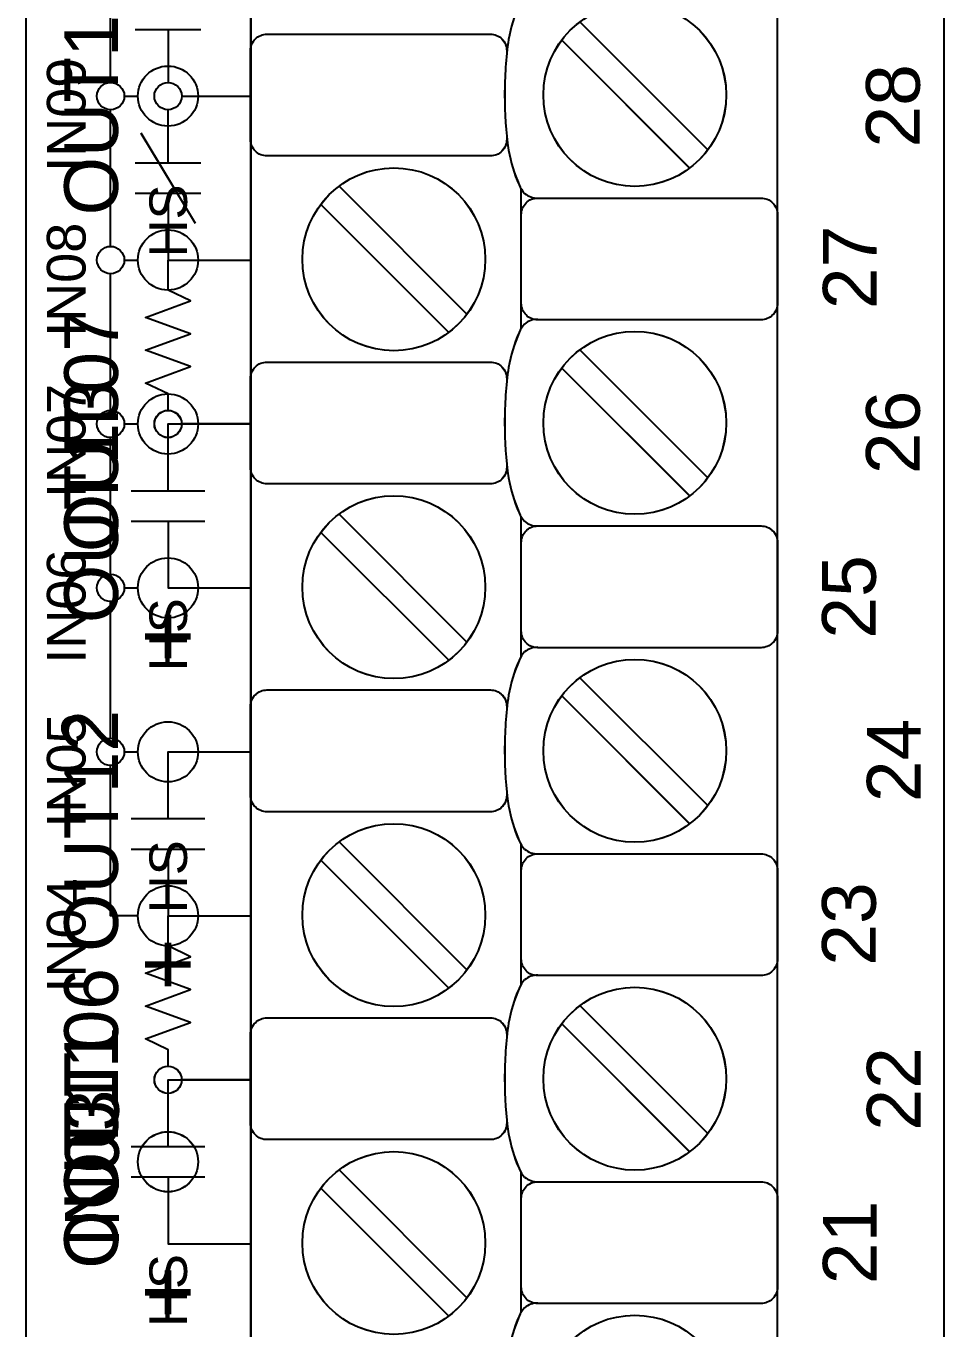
# Model space of a CAD drawing. Extents: x 1 to 47, y 1 to 34.6.
# Drawn here: x 36.919 to 38.599, y 10.742 to 13.126 of the extents above; entities that cross this region are included whole.
import ezdxf

# ---------------------------------------------------------------- set-up
doc = ezdxf.new("R2010")
doc.units = 0
doc.header["$MEASUREMENT"] = 0
for name, color, linetype in [('10_0______DWG_', 7, 'CONTINUOUS'), ('9_1__0__EMPTY_IO_BOARD_POS', 7, 'CONTINUOUS'), ('9_2__2___8__OPTOISOLATED_I', 7, 'CONTINUOUS'), ('9_3__7___8__OPTOISOLATED_I', 7, 'CONTINUOUS'), ('9_4__C___18__COMMON____6__', 7, 'CONTINUOUS'), ('9_5__D___18__COMMON____6__', 7, 'CONTINUOUS'), ('9_6__E___8__OPTOISOLATED_I', 7, 'CONTINUOUS'), ('9_7__4___18__COMMON____6__', 7, 'CONTINUOUS'), ('9_8__8___8__OPTOISOLATED_I', 7, 'CONTINUOUS')]:
    doc.layers.add(name, color=color, linetype=linetype)
doc.styles.add('ARIAL', font='arial.ttf')

msp = doc.modelspace()

# ---------------------------------------------------------------- linework, layer by layer
at = {"layer": '10_0______DWG_'}
msp.add_lwpolyline([(36.919, 3.6192), (36.919, 20.2795, -0.468367), (36.979, 20.3295), (38.549, 20.3295, -0.414132), (38.599, 20.2795), (38.599, 3.6192, -0.414214), (38.549, 3.5692), (36.969, 3.5692, -0.414287)], format="xyb", close=True, dxfattribs=at)
at = {"layer": '9_1__0__EMPTY_IO_BOARD_POS'}
msp.add_lwpolyline([(38.1465, 9.5875), (38.2645, 9.5875, 0.414213), (38.2945, 9.6175), (38.2945, 14.5993, 0.414214), (38.2645, 14.6293), (37.9515, 14.6293), (37.7067, 14.7202, 0.480048), (37.5085, 14.5752), (37.5085, 14.341, -0.414214), (37.4785, 14.311), (37.3604, 14.311, 0.414212), (37.3304, 14.281), (37.3303, 14.281), (37.3303, 9.2999, 0.414215), (37.3603, 9.2699), (37.6732, 9.27), (37.9179, 9.1791, 0.47859), (38.1165, 9.3241), (38.1165, 9.5575, -0.414214)], format="xyb", close=True, dxfattribs=at)
at = {"layer": '9_2__2___8__OPTOISOLATED_I'}
msp.add_lwpolyline([(38.1461, 9.588), (38.2641, 9.588, 0.414213), (38.2941, 9.618), (38.2942, 14.5998, 0.414214), (38.2642, 14.6298), (37.9511, 14.6298), (37.7064, 14.7207, 0.480048), (37.5082, 14.5757), (37.5082, 14.3415, -0.414214), (37.4782, 14.3115), (37.36, 14.3115, 0.414212), (37.33, 14.2815), (37.3299, 14.2815), (37.3299, 9.3004, 0.414215), (37.3599, 9.2704), (37.6728, 9.2705), (37.9176, 9.1796, 0.47859), (38.1161, 9.3246), (38.1161, 9.558, -0.414214)], format="xyb", close=True, dxfattribs=at)
for points in [[(37.8554, 13.1895, 0.191033), (37.8315, 13.181, 0.081668), (37.8213, 13.1654, 0.0591), (37.802, 13.1017, 0.034646), (37.7949, 13.0002, 0.03436), (37.802, 12.8995, 0.0591), (37.8213, 12.8358, 0.081668), (37.8315, 12.8201, 0.191033), (37.8554, 12.8116)], [(37.7987, 12.9265), (37.7987, 12.9186, -0.414214), (37.7687, 12.8886), (37.3599, 12.8886, -0.414214), (37.3299, 12.9186), (37.3299, 13.0815, -0.414214), (37.3599, 13.1115), (37.7687, 13.1115, -0.414214), (37.7987, 13.0815), (37.7987, 13.0746)], [(37.8254, 12.7816, -0.414214), (37.8554, 12.8116), (38.2641, 12.8116, -0.414214), (38.2941, 12.7816), (38.2941, 12.6188, -0.414214), (38.2641, 12.5888), (37.8554, 12.5888, -0.414214), (37.8254, 12.6188)], [(37.8554, 12.5895, 0.191033), (37.8315, 12.581, 0.081668), (37.8213, 12.5654, 0.0591), (37.802, 12.5017, 0.034646), (37.7949, 12.4002, 0.03436), (37.802, 12.2995, 0.0591), (37.8213, 12.2358, 0.081668), (37.8315, 12.2201, 0.191033), (37.8554, 12.2116)], [(37.7987, 12.3265), (37.7987, 12.3186, -0.414214), (37.7687, 12.2886), (37.3599, 12.2886, -0.414214), (37.3299, 12.3186), (37.3299, 12.4815, -0.414214), (37.3599, 12.5115), (37.7687, 12.5115, -0.414214), (37.7987, 12.4815), (37.7987, 12.4746)], [(37.8254, 12.1816, -0.414214), (37.8554, 12.2116), (38.2641, 12.2116, -0.414214), (38.2941, 12.1816), (38.2941, 12.0188, -0.414214), (38.2641, 11.9888), (37.8554, 11.9888, -0.414214), (37.8254, 12.0188)], [(37.8554, 11.9895, 0.191033), (37.8315, 11.981, 0.081668), (37.8213, 11.9654, 0.0591), (37.802, 11.9017, 0.034646), (37.7949, 11.8002, 0.03436), (37.802, 11.6995, 0.0591), (37.8213, 11.6357, 0.081668), (37.8315, 11.6201, 0.191033), (37.8554, 11.6116)], [(37.7987, 11.7265), (37.7987, 11.7186, -0.414214), (37.7687, 11.6886), (37.3599, 11.6886, -0.414214), (37.3299, 11.7186), (37.3299, 11.8815, -0.414214), (37.3599, 11.9115), (37.7687, 11.9115, -0.414214), (37.7987, 11.8815), (37.7987, 11.8746)], [(37.8254, 11.5816, -0.414214), (37.8554, 11.6116), (38.2641, 11.6116, -0.414214), (38.2941, 11.5816), (38.2941, 11.4188, -0.414214), (38.2641, 11.3888), (37.8554, 11.3888, -0.414214), (37.8254, 11.4188)], [(37.8554, 11.3895, 0.191033), (37.8315, 11.381, 0.081668), (37.8213, 11.3654, 0.0591), (37.802, 11.3017, 0.034646), (37.7949, 11.2001, 0.03436), (37.802, 11.0995, 0.0591), (37.8213, 11.0357, 0.081668), (37.8315, 11.0201, 0.191033), (37.8554, 11.0116)], [(37.7987, 11.1265), (37.7987, 11.1186, -0.414214), (37.7687, 11.0886), (37.3599, 11.0886, -0.414214), (37.3299, 11.1186), (37.3299, 11.2814, -0.414214), (37.3599, 11.3114), (37.7687, 11.3114, -0.414214), (37.7987, 11.2814), (37.7987, 11.2746)], [(37.8254, 10.9816, -0.414214), (37.8554, 11.0116), (38.2641, 11.0116, -0.414214), (38.2941, 10.9816), (38.2941, 10.8187, -0.414214), (38.2641, 10.7887), (37.8554, 10.7887, -0.414214), (37.8254, 10.8187)], [(37.8554, 10.7895, 0.191033), (37.8315, 10.781, 0.081668), (37.8213, 10.7654, 0.0591), (37.802, 10.7017, 0.034646), (37.7949, 10.6001, 0.03436), (37.802, 10.4994, 0.0591), (37.8213, 10.4357, 0.081668), (37.8315, 10.4201, 0.191033), (37.8554, 10.4116)]]:
    msp.add_lwpolyline(points, format="xyb", dxfattribs=at)
for points in [[(37.1188, 13.1203), (37.2388, 13.1203)], [(37.1788, 13.1203), (37.1788, 13.0232)], [(37.9327, 13.134), (38.1669, 12.8998)], [(37.8993, 13.1005), (38.1335, 12.8664)], [(37.2038, 12.9982), (37.3299, 12.9982)], [(37.1788, 12.876), (37.1788, 12.9732)], [(37.1288, 12.9307), (37.2288, 12.7657)], [(37.1188, 12.876), (37.2388, 12.876)], [(37.4918, 12.8333), (37.7259, 12.5991)], [(37.8254, 12.573), (37.8254, 12.8281)], [(37.1188, 12.8203), (37.2388, 12.8203)], [(37.1788, 12.8203), (37.1788, 12.6982), (37.3299, 12.6982)], [(37.4583, 12.7999), (37.6925, 12.5657)], [(37.9327, 12.5339), (38.1669, 12.2998)], [(37.8993, 12.5005), (38.1335, 12.2664)], [(37.1788, 12.276), (37.1788, 12.3982), (37.3299, 12.3982)], [(37.1113, 12.276), (37.2463, 12.276)], [(37.4918, 12.2333), (37.7259, 11.9991)], [(37.1113, 12.2203), (37.2463, 12.2203)], [(37.1788, 12.2203), (37.1788, 12.0982), (37.3299, 12.0982)], [(37.8254, 11.973), (37.8254, 12.2281)], [(37.4583, 12.1999), (37.6925, 11.9657)], [(37.9327, 11.9339), (38.1669, 11.6998)], [(37.8993, 11.9005), (38.1335, 11.6664)], [(37.1788, 11.676), (37.1788, 11.7982), (37.3299, 11.7982)], [(37.1113, 11.676), (37.2463, 11.676)], [(37.1113, 11.6203), (37.2463, 11.6203)], [(37.1788, 11.6203), (37.1788, 11.4982), (37.3299, 11.4982)], [(37.4918, 11.6333), (37.7259, 11.3991)], [(37.8254, 11.373), (37.8254, 11.6281)], [(37.4583, 11.5999), (37.6925, 11.3657)], [(37.9327, 11.3339), (38.1669, 11.0998)], [(37.8993, 11.3005), (38.1335, 11.0664)], [(37.1788, 11.076), (37.1788, 11.1982), (37.3299, 11.1982)], [(37.1113, 11.076), (37.2463, 11.076)], [(37.1113, 11.0203), (37.2463, 11.0203)], [(37.1788, 11.0203), (37.1788, 10.8982), (37.3299, 10.8982)], [(37.4918, 11.0333), (37.7259, 10.7991)], [(37.8254, 10.773), (37.8254, 11.0281)], [(37.4583, 10.9999), (37.6925, 10.7657)]]:
    msp.add_lwpolyline(points, dxfattribs=at)
for centre, radius in [((38.0331, 13.0002), 0.1673), ((37.1788, 12.9982), 0.025), ((37.5921, 12.6995), 0.1673), ((38.0331, 12.4002), 0.1673), ((37.5921, 12.0995), 0.1673), ((38.0331, 11.8002), 0.1673), ((37.5921, 11.4995), 0.1673), ((38.0331, 11.2001), 0.1673), ((37.5921, 10.8995), 0.1673), ((38.0331, 10.6001), 0.1673)]:
    msp.add_circle(centre, radius, dxfattribs=at)
at = {"layer": '9_3__7___8__OPTOISOLATED_I'}
msp.add_lwpolyline([(38.1461, 9.588), (38.2641, 9.588, 0.414213), (38.2941, 9.618), (38.2942, 14.5998, 0.414214), (38.2642, 14.6298), (37.9511, 14.6298), (37.7064, 14.7207, 0.480048), (37.5082, 14.5757), (37.5082, 14.3415, -0.414214), (37.4782, 14.3115), (37.36, 14.3115, 0.414212), (37.33, 14.2815), (37.3299, 14.2815), (37.3299, 9.3004, 0.414215), (37.3599, 9.2704), (37.6728, 9.2705), (37.9176, 9.1796, 0.47859), (38.1161, 9.3246), (38.1161, 9.558, -0.414214)], format="xyb", close=True, dxfattribs=at)
for points in [[(37.8554, 13.1895, 0.191033), (37.8315, 13.181, 0.081668), (37.8213, 13.1654, 0.0591), (37.802, 13.1017, 0.034646), (37.7949, 13.0002, 0.03436), (37.802, 12.8995, 0.0591), (37.8213, 12.8358, 0.081668), (37.8315, 12.8201, 0.191033), (37.8554, 12.8116)], [(37.7987, 12.9265), (37.7987, 12.9186, -0.414214), (37.7687, 12.8886), (37.3599, 12.8886, -0.414214), (37.3299, 12.9186), (37.3299, 13.0815, -0.414214), (37.3599, 13.1115), (37.7687, 13.1115, -0.414214), (37.7987, 13.0815), (37.7987, 13.0746)], [(37.8254, 12.7816, -0.414214), (37.8554, 12.8116), (38.2641, 12.8116, -0.414214), (38.2941, 12.7816), (38.2941, 12.6188, -0.414214), (38.2641, 12.5888), (37.8554, 12.5888, -0.414214), (37.8254, 12.6188)], [(37.8554, 12.5895, 0.191033), (37.8315, 12.581, 0.081668), (37.8213, 12.5654, 0.0591), (37.802, 12.5017, 0.034646), (37.7949, 12.4002, 0.03436), (37.802, 12.2995, 0.0591), (37.8213, 12.2358, 0.081668), (37.8315, 12.2201, 0.191033), (37.8554, 12.2116)], [(37.7987, 12.3265), (37.7987, 12.3186, -0.414214), (37.7687, 12.2886), (37.3599, 12.2886, -0.414214), (37.3299, 12.3186), (37.3299, 12.4815, -0.414214), (37.3599, 12.5115), (37.7687, 12.5115, -0.414214), (37.7987, 12.4815), (37.7987, 12.4746)], [(37.8254, 12.1816, -0.414214), (37.8554, 12.2116), (38.2641, 12.2116, -0.414214), (38.2941, 12.1816), (38.2941, 12.0188, -0.414214), (38.2641, 11.9888), (37.8554, 11.9888, -0.414214), (37.8254, 12.0188)], [(37.8554, 11.9895, 0.191033), (37.8315, 11.981, 0.081668), (37.8213, 11.9654, 0.0591), (37.802, 11.9017, 0.034646), (37.7949, 11.8002, 0.03436), (37.802, 11.6995, 0.0591), (37.8213, 11.6357, 0.081668), (37.8315, 11.6201, 0.191033), (37.8554, 11.6116)], [(37.7987, 11.7265), (37.7987, 11.7186, -0.414214), (37.7687, 11.6886), (37.3599, 11.6886, -0.414214), (37.3299, 11.7186), (37.3299, 11.8815, -0.414214), (37.3599, 11.9115), (37.7687, 11.9115, -0.414214), (37.7987, 11.8815), (37.7987, 11.8746)], [(37.8254, 11.5816, -0.414214), (37.8554, 11.6116), (38.2641, 11.6116, -0.414214), (38.2941, 11.5816), (38.2941, 11.4188, -0.414214), (38.2641, 11.3888), (37.8554, 11.3888, -0.414214), (37.8254, 11.4188)], [(37.8554, 11.3895, 0.191033), (37.8315, 11.381, 0.081668), (37.8213, 11.3654, 0.0591), (37.802, 11.3017, 0.034646), (37.7949, 11.2001, 0.03436), (37.802, 11.0995, 0.0591), (37.8213, 11.0357, 0.081668), (37.8315, 11.0201, 0.191033), (37.8554, 11.0116)], [(37.7987, 11.1265), (37.7987, 11.1186, -0.414214), (37.7687, 11.0886), (37.3599, 11.0886, -0.414214), (37.3299, 11.1186), (37.3299, 11.2814, -0.414214), (37.3599, 11.3114), (37.7687, 11.3114, -0.414214), (37.7987, 11.2814), (37.7987, 11.2746)], [(37.8254, 10.9816, -0.414214), (37.8554, 11.0116), (38.2641, 11.0116, -0.414214), (38.2941, 10.9816), (38.2941, 10.8187, -0.414214), (38.2641, 10.7887), (37.8554, 10.7887, -0.414214), (37.8254, 10.8187)], [(37.8554, 10.7895, 0.191033), (37.8315, 10.781, 0.081668), (37.8213, 10.7654, 0.0591), (37.802, 10.7017, 0.034646), (37.7949, 10.6001, 0.03436), (37.802, 10.4994, 0.0591), (37.8213, 10.4357, 0.081668), (37.8315, 10.4201, 0.191033), (37.8554, 10.4116)]]:
    msp.add_lwpolyline(points, format="xyb", dxfattribs=at)
for points in [[(37.1188, 13.1203), (37.2388, 13.1203)], [(37.1788, 13.1203), (37.1788, 13.0231)], [(37.9327, 13.134), (38.1669, 12.8998)], [(37.8993, 13.1005), (38.1335, 12.8664)], [(37.2038, 12.9982), (37.3299, 12.9982)], [(37.1788, 12.876), (37.1788, 12.9732)], [(37.1288, 12.9306), (37.2288, 12.7656)], [(37.1188, 12.876), (37.2388, 12.876)], [(37.4918, 12.8333), (37.7259, 12.5991)], [(37.8254, 12.573), (37.8254, 12.8281)], [(37.1188, 12.8203), (37.2388, 12.8203)], [(37.1788, 12.8203), (37.1788, 12.6982), (37.3299, 12.6982)], [(37.4583, 12.7999), (37.6925, 12.5657)], [(37.9327, 12.5339), (38.1669, 12.2998)], [(37.8993, 12.5005), (38.1335, 12.2664)], [(37.1788, 12.276), (37.1788, 12.3982), (37.3299, 12.3982)], [(37.1113, 12.276), (37.2463, 12.276)], [(37.4918, 12.2333), (37.7259, 11.9991)], [(37.1113, 12.2203), (37.2463, 12.2203)], [(37.1788, 12.2203), (37.1788, 12.0982), (37.3299, 12.0982)], [(37.8254, 11.973), (37.8254, 12.2281)], [(37.4583, 12.1999), (37.6925, 11.9657)], [(37.9327, 11.9339), (38.1669, 11.6998)], [(37.8993, 11.9005), (38.1335, 11.6664)], [(37.1788, 11.676), (37.1788, 11.7982), (37.3299, 11.7982)], [(37.1113, 11.676), (37.2463, 11.676)], [(37.1113, 11.6203), (37.2463, 11.6203)], [(37.1788, 11.6203), (37.1788, 11.4982), (37.3299, 11.4982)], [(37.4918, 11.6333), (37.7259, 11.3991)], [(37.8254, 11.373), (37.8254, 11.6281)], [(37.4583, 11.5999), (37.6925, 11.3657)], [(37.9327, 11.3339), (38.1669, 11.0998)], [(37.8993, 11.3005), (38.1335, 11.0664)], [(37.1788, 11.076), (37.1788, 11.1982), (37.3299, 11.1982)], [(37.1113, 11.076), (37.2463, 11.076)], [(37.1113, 11.0203), (37.2463, 11.0203)], [(37.1788, 11.0203), (37.1788, 10.8982), (37.3299, 10.8982)], [(37.4918, 11.0333), (37.7259, 10.7991)], [(37.8254, 10.773), (37.8254, 11.0281)], [(37.4583, 10.9999), (37.6925, 10.7657)]]:
    msp.add_lwpolyline(points, dxfattribs=at)
for centre, radius in [((38.0331, 13.0002), 0.1673), ((37.1788, 12.9982), 0.025), ((37.5921, 12.6995), 0.1673), ((38.0331, 12.4002), 0.1673), ((37.5921, 12.0995), 0.1673), ((38.0331, 11.8002), 0.1673), ((37.5921, 11.4995), 0.1673), ((38.0331, 11.2001), 0.1673), ((37.5921, 10.8995), 0.1673), ((38.0331, 10.6001), 0.1673)]:
    msp.add_circle(centre, radius, dxfattribs=at)
at = {"layer": '9_4__C___18__COMMON____6__'}
msp.add_lwpolyline([(38.1461, 9.588), (38.2641, 9.588, 0.414213), (38.2941, 9.618), (38.2942, 14.5998, 0.414214), (38.2642, 14.6298), (37.9511, 14.6298), (37.7064, 14.7207, 0.480048), (37.5082, 14.5757), (37.5082, 14.3415, -0.414214), (37.4782, 14.3115), (37.36, 14.3115, 0.414212), (37.33, 14.2815), (37.3299, 14.2815), (37.3299, 9.3004, 0.414215), (37.3599, 9.2704), (37.6728, 9.2705), (37.9176, 9.1796, 0.47859), (38.1161, 9.3246), (38.1161, 9.558, -0.414214)], format="xyb", close=True, dxfattribs=at)
for points in [[(37.0738, 13.0232), (37.0738, 13.2732)], [(37.9327, 13.134), (38.1669, 12.8998)], [(37.8993, 13.1005), (38.1335, 12.8664)], [(37.0988, 12.9982), (37.1238, 12.9982)], [(37.2338, 12.9982), (37.3299, 12.9982)], [(37.0738, 12.7232), (37.0738, 12.9732)], [(37.4918, 12.8333), (37.7259, 12.5991)], [(37.8254, 12.573), (37.8254, 12.8281)], [(37.4583, 12.7999), (37.6925, 12.5657)], [(37.0988, 12.6982), (37.1238, 12.6982)], [(37.2338, 12.6982), (37.3299, 12.6982)], [(37.0738, 12.4232), (37.0738, 12.6732)], [(37.9327, 12.5339), (38.1669, 12.2998)], [(37.8993, 12.5005), (38.1335, 12.2664)], [(37.0988, 12.3982), (37.1238, 12.3982)], [(37.2338, 12.3982), (37.3299, 12.3982)], [(37.0738, 12.1232), (37.0738, 12.3732)], [(37.4918, 12.2333), (37.7259, 11.9991)], [(37.8254, 11.973), (37.8254, 12.2281)], [(37.4583, 12.1999), (37.6925, 11.9657)], [(37.0988, 12.0982), (37.1238, 12.0982)], [(37.2338, 12.0982), (37.3299, 12.0982)], [(37.0738, 11.8232), (37.0738, 12.0732)], [(37.9327, 11.9339), (38.1669, 11.6998)], [(37.8993, 11.9005), (38.1335, 11.6664)], [(37.0988, 11.7982), (37.1238, 11.7982)], [(37.2338, 11.7982), (37.3299, 11.7982)], [(37.1238, 11.4981), (37.0738, 11.4981), (37.0738, 11.7732)], [(37.4918, 11.6333), (37.7259, 11.3991)], [(37.8254, 11.373), (37.8254, 11.6281)], [(37.4583, 11.5999), (37.6925, 11.3657)], [(37.2338, 11.4982), (37.3299, 11.4982)], [(37.9327, 11.3339), (38.1669, 11.0998)], [(37.8993, 11.3005), (38.1335, 11.0664)], [(37.1788, 11.1031), (37.1788, 11.1982), (37.3299, 11.1982)], [(37.4918, 11.0333), (37.7259, 10.7991)], [(37.8254, 10.773), (37.8254, 11.0281)], [(37.1788, 10.9931), (37.1788, 10.8982), (37.3299, 10.8982)], [(37.4583, 10.9999), (37.6925, 10.7657)]]:
    msp.add_lwpolyline(points, dxfattribs=at)
for points in [[(37.8554, 13.1895, 0.191033), (37.8315, 13.181, 0.081668), (37.8213, 13.1654, 0.0591), (37.802, 13.1017, 0.034646), (37.7949, 13.0002, 0.03436), (37.802, 12.8995, 0.0591), (37.8213, 12.8358, 0.081668), (37.8315, 12.8201, 0.191033), (37.8554, 12.8116)], [(37.7987, 12.9265), (37.7987, 12.9186, -0.414214), (37.7687, 12.8886), (37.3599, 12.8886, -0.414214), (37.3299, 12.9186), (37.3299, 13.0815, -0.414214), (37.3599, 13.1115), (37.7687, 13.1115, -0.414214), (37.7987, 13.0815), (37.7987, 13.0746)], [(37.8254, 12.7816, -0.414214), (37.8554, 12.8116), (38.2641, 12.8116, -0.414214), (38.2941, 12.7816), (38.2941, 12.6188, -0.414214), (38.2641, 12.5888), (37.8554, 12.5888, -0.414214), (37.8254, 12.6188)], [(37.8554, 12.5895, 0.191033), (37.8315, 12.581, 0.081668), (37.8213, 12.5654, 0.0591), (37.802, 12.5017, 0.034646), (37.7949, 12.4002, 0.03436), (37.802, 12.2995, 0.0591), (37.8213, 12.2358, 0.081668), (37.8315, 12.2201, 0.191033), (37.8554, 12.2116)], [(37.7987, 12.3265), (37.7987, 12.3186, -0.414214), (37.7687, 12.2886), (37.3599, 12.2886, -0.414214), (37.3299, 12.3186), (37.3299, 12.4815, -0.414214), (37.3599, 12.5115), (37.7687, 12.5115, -0.414214), (37.7987, 12.4815), (37.7987, 12.4746)], [(37.8254, 12.1816, -0.414214), (37.8554, 12.2116), (38.2641, 12.2116, -0.414214), (38.2941, 12.1816), (38.2941, 12.0188, -0.414214), (38.2641, 11.9888), (37.8554, 11.9888, -0.414214), (37.8254, 12.0188)], [(37.8554, 11.9895, 0.191033), (37.8315, 11.981, 0.081668), (37.8213, 11.9654, 0.0591), (37.802, 11.9017, 0.034646), (37.7949, 11.8002, 0.03436), (37.802, 11.6995, 0.0591), (37.8213, 11.6357, 0.081668), (37.8315, 11.6201, 0.191033), (37.8554, 11.6116)], [(37.7987, 11.7265), (37.7987, 11.7186, -0.414214), (37.7687, 11.6886), (37.3599, 11.6886, -0.414214), (37.3299, 11.7186), (37.3299, 11.8815, -0.414214), (37.3599, 11.9115), (37.7687, 11.9115, -0.414214), (37.7987, 11.8815), (37.7987, 11.8746)], [(37.8254, 11.5816, -0.414214), (37.8554, 11.6116), (38.2641, 11.6116, -0.414214), (38.2941, 11.5816), (38.2941, 11.4188, -0.414214), (38.2641, 11.3888), (37.8554, 11.3888, -0.414214), (37.8254, 11.4188)], [(37.8554, 11.3895, 0.191033), (37.8315, 11.381, 0.081668), (37.8213, 11.3654, 0.0591), (37.802, 11.3017, 0.034646), (37.7949, 11.2001, 0.03436), (37.802, 11.0995, 0.0591), (37.8213, 11.0357, 0.081668), (37.8315, 11.0201, 0.191033), (37.8554, 11.0116)], [(37.7987, 11.1265), (37.7987, 11.1186, -0.414214), (37.7687, 11.0886), (37.3599, 11.0886, -0.414214), (37.3299, 11.1186), (37.3299, 11.2814, -0.414214), (37.3599, 11.3114), (37.7687, 11.3114, -0.414214), (37.7987, 11.2814), (37.7987, 11.2746)], [(37.8254, 10.9816, -0.414214), (37.8554, 11.0116), (38.2641, 11.0116, -0.414214), (38.2941, 10.9816), (38.2941, 10.8187, -0.414214), (38.2641, 10.7887), (37.8554, 10.7887, -0.414214), (37.8254, 10.8187)], [(37.8554, 10.7895, 0.191033), (37.8315, 10.781, 0.081668), (37.8213, 10.7654, 0.0591), (37.802, 10.7017, 0.034646), (37.7949, 10.6001, 0.03436), (37.802, 10.4994, 0.0591), (37.8213, 10.4357, 0.081668), (37.8315, 10.4201, 0.191033), (37.8554, 10.4116)]]:
    msp.add_lwpolyline(points, format="xyb", dxfattribs=at)
for centre, radius in [((38.0331, 13.0002), 0.1673), ((37.1788, 12.9982), 0.055), ((37.0738, 12.9982), 0.025), ((37.5921, 12.6995), 0.1673), ((37.1788, 12.6982), 0.055), ((37.0738, 12.6982), 0.025), ((38.0331, 12.4002), 0.1673), ((37.1788, 12.3982), 0.055), ((37.0738, 12.3982), 0.025), ((37.5921, 12.0995), 0.1673), ((37.1788, 12.0982), 0.055), ((37.0738, 12.0982), 0.025), ((38.0331, 11.8002), 0.1673), ((37.1788, 11.7982), 0.055), ((37.0738, 11.7982), 0.025), ((37.5921, 11.4995), 0.1673), ((37.1788, 11.4982), 0.055), ((38.0331, 11.2001), 0.1673), ((37.1788, 11.0481), 0.055), ((37.5921, 10.8995), 0.1673), ((38.0331, 10.6001), 0.1673)]:
    msp.add_circle(centre, radius, dxfattribs=at)
at = {"layer": '9_5__D___18__COMMON____6__'}
msp.add_lwpolyline([(38.1461, 9.588), (38.2641, 9.588, 0.414213), (38.2941, 9.618), (38.2942, 14.5998, 0.414214), (38.2642, 14.6298), (37.9511, 14.6298), (37.7064, 14.7207, 0.480048), (37.5082, 14.5757), (37.5082, 14.3415, -0.414214), (37.4782, 14.3115), (37.36, 14.3115, 0.414212), (37.33, 14.2815), (37.3299, 14.2815), (37.3299, 9.3004, 0.414215), (37.3599, 9.2704), (37.6728, 9.2705), (37.9176, 9.1796, 0.47859), (38.1161, 9.3246), (38.1161, 9.558, -0.414214)], format="xyb", close=True, dxfattribs=at)
for points in [[(37.0738, 13.0232), (37.0738, 13.2732)], [(37.9327, 13.134), (38.1669, 12.8998)], [(37.8993, 13.1005), (38.1335, 12.8664)], [(37.0988, 12.9982), (37.1238, 12.9982)], [(37.2338, 12.9982), (37.3299, 12.9982)], [(37.0738, 12.7232), (37.0738, 12.9732)], [(37.4918, 12.8333), (37.7259, 12.5991)], [(37.8254, 12.573), (37.8254, 12.8281)], [(37.4583, 12.7999), (37.6925, 12.5657)], [(37.0988, 12.6982), (37.1238, 12.6982)], [(37.2338, 12.6982), (37.3299, 12.6982)], [(37.0738, 12.4232), (37.0738, 12.6732)], [(37.9327, 12.5339), (38.1669, 12.2998)], [(37.8993, 12.5005), (38.1335, 12.2664)], [(37.0988, 12.3982), (37.1238, 12.3982)], [(37.2338, 12.3982), (37.3299, 12.3982)], [(37.0738, 12.1232), (37.0738, 12.3732)], [(37.4918, 12.2333), (37.7259, 11.9991)], [(37.8254, 11.973), (37.8254, 12.2281)], [(37.4583, 12.1999), (37.6925, 11.9657)], [(37.0988, 12.0982), (37.1238, 12.0982)], [(37.2338, 12.0982), (37.3299, 12.0982)], [(37.0738, 11.8232), (37.0738, 12.0732)], [(37.9327, 11.9339), (38.1669, 11.6998)], [(37.8993, 11.9005), (38.1335, 11.6664)], [(37.0988, 11.7982), (37.1238, 11.7982)], [(37.2338, 11.7982), (37.3299, 11.7982)], [(37.1238, 11.4981), (37.0738, 11.4981), (37.0738, 11.7732)], [(37.4918, 11.6333), (37.7259, 11.3991)], [(37.8254, 11.373), (37.8254, 11.6281)], [(37.4583, 11.5999), (37.6925, 11.3657)], [(37.2338, 11.4982), (37.3299, 11.4982)], [(37.9327, 11.3339), (38.1669, 11.0998)], [(37.8993, 11.3005), (38.1335, 11.0664)], [(37.1788, 11.1031), (37.1788, 11.1982), (37.3299, 11.1982)], [(37.4918, 11.0333), (37.7259, 10.7991)], [(37.8254, 10.773), (37.8254, 11.0281)], [(37.1788, 10.9931), (37.1788, 10.8982), (37.3299, 10.8982)], [(37.4583, 10.9999), (37.6925, 10.7657)]]:
    msp.add_lwpolyline(points, dxfattribs=at)
for points in [[(37.8554, 13.1895, 0.191033), (37.8315, 13.181, 0.081668), (37.8213, 13.1654, 0.0591), (37.802, 13.1017, 0.034646), (37.7949, 13.0002, 0.03436), (37.802, 12.8995, 0.0591), (37.8213, 12.8358, 0.081668), (37.8315, 12.8201, 0.191033), (37.8554, 12.8116)], [(37.7987, 12.9265), (37.7987, 12.9186, -0.414214), (37.7687, 12.8886), (37.3599, 12.8886, -0.414214), (37.3299, 12.9186), (37.3299, 13.0815, -0.414214), (37.3599, 13.1115), (37.7687, 13.1115, -0.414214), (37.7987, 13.0815), (37.7987, 13.0746)], [(37.8254, 12.7816, -0.414214), (37.8554, 12.8116), (38.2641, 12.8116, -0.414214), (38.2941, 12.7816), (38.2941, 12.6188, -0.414214), (38.2641, 12.5888), (37.8554, 12.5888, -0.414214), (37.8254, 12.6188)], [(37.8554, 12.5895, 0.191033), (37.8315, 12.581, 0.081668), (37.8213, 12.5654, 0.0591), (37.802, 12.5017, 0.034646), (37.7949, 12.4002, 0.03436), (37.802, 12.2995, 0.0591), (37.8213, 12.2358, 0.081668), (37.8315, 12.2201, 0.191033), (37.8554, 12.2116)], [(37.7987, 12.3265), (37.7987, 12.3186, -0.414214), (37.7687, 12.2886), (37.3599, 12.2886, -0.414214), (37.3299, 12.3186), (37.3299, 12.4815, -0.414214), (37.3599, 12.5115), (37.7687, 12.5115, -0.414214), (37.7987, 12.4815), (37.7987, 12.4746)], [(37.8254, 12.1816, -0.414214), (37.8554, 12.2116), (38.2641, 12.2116, -0.414214), (38.2941, 12.1816), (38.2941, 12.0188, -0.414214), (38.2641, 11.9888), (37.8554, 11.9888, -0.414214), (37.8254, 12.0188)], [(37.8554, 11.9895, 0.191033), (37.8315, 11.981, 0.081668), (37.8213, 11.9654, 0.0591), (37.802, 11.9017, 0.034646), (37.7949, 11.8002, 0.03436), (37.802, 11.6995, 0.0591), (37.8213, 11.6357, 0.081668), (37.8315, 11.6201, 0.191033), (37.8554, 11.6116)], [(37.7987, 11.7265), (37.7987, 11.7186, -0.414214), (37.7687, 11.6886), (37.3599, 11.6886, -0.414214), (37.3299, 11.7186), (37.3299, 11.8815, -0.414214), (37.3599, 11.9115), (37.7687, 11.9115, -0.414214), (37.7987, 11.8815), (37.7987, 11.8746)], [(37.8254, 11.5816, -0.414214), (37.8554, 11.6116), (38.2641, 11.6116, -0.414214), (38.2941, 11.5816), (38.2941, 11.4188, -0.414214), (38.2641, 11.3888), (37.8554, 11.3888, -0.414214), (37.8254, 11.4188)], [(37.8554, 11.3895, 0.191033), (37.8315, 11.381, 0.081668), (37.8213, 11.3654, 0.0591), (37.802, 11.3017, 0.034646), (37.7949, 11.2001, 0.03436), (37.802, 11.0995, 0.0591), (37.8213, 11.0357, 0.081668), (37.8315, 11.0201, 0.191033), (37.8554, 11.0116)], [(37.7987, 11.1265), (37.7987, 11.1186, -0.414214), (37.7687, 11.0886), (37.3599, 11.0886, -0.414214), (37.3299, 11.1186), (37.3299, 11.2814, -0.414214), (37.3599, 11.3114), (37.7687, 11.3114, -0.414214), (37.7987, 11.2814), (37.7987, 11.2746)], [(37.8254, 10.9816, -0.414214), (37.8554, 11.0116), (38.2641, 11.0116, -0.414214), (38.2941, 10.9816), (38.2941, 10.8187, -0.414214), (38.2641, 10.7887), (37.8554, 10.7887, -0.414214), (37.8254, 10.8187)], [(37.8554, 10.7895, 0.191033), (37.8315, 10.781, 0.081668), (37.8213, 10.7654, 0.0591), (37.802, 10.7017, 0.034646), (37.7949, 10.6001, 0.03436), (37.802, 10.4994, 0.0591), (37.8213, 10.4357, 0.081668), (37.8315, 10.4201, 0.191033), (37.8554, 10.4116)]]:
    msp.add_lwpolyline(points, format="xyb", dxfattribs=at)
for centre, radius in [((38.0331, 13.0002), 0.1673), ((37.1788, 12.9982), 0.055), ((37.0738, 12.9982), 0.025), ((37.5921, 12.6995), 0.1673), ((37.1788, 12.6982), 0.055), ((37.0738, 12.6982), 0.025), ((38.0331, 12.4002), 0.1673), ((37.1788, 12.3982), 0.055), ((37.0738, 12.3982), 0.025), ((37.5921, 12.0995), 0.1673), ((37.1788, 12.0982), 0.055), ((37.0738, 12.0982), 0.025), ((38.0331, 11.8002), 0.1673), ((37.1788, 11.7982), 0.055), ((37.0738, 11.7982), 0.025), ((37.5921, 11.4995), 0.1673), ((37.1788, 11.4982), 0.055), ((38.0331, 11.2001), 0.1673), ((37.1788, 11.0481), 0.055), ((37.5921, 10.8995), 0.1673), ((38.0331, 10.6001), 0.1673)]:
    msp.add_circle(centre, radius, dxfattribs=at)
at = {"layer": '9_6__E___8__OPTOISOLATED_I'}
msp.add_lwpolyline([(38.1461, 9.588), (38.2641, 9.588, 0.414213), (38.2941, 9.618), (38.2942, 14.5998, 0.414214), (38.2642, 14.6298), (37.9511, 14.6298), (37.7064, 14.7207, 0.480048), (37.5082, 14.5757), (37.5082, 14.3415, -0.414214), (37.4782, 14.3115), (37.36, 14.3115, 0.414212), (37.33, 14.2815), (37.3299, 14.2815), (37.3299, 9.3004, 0.414215), (37.3599, 9.2704), (37.6728, 9.2705), (37.9176, 9.1796, 0.47859), (38.1161, 9.3246), (38.1161, 9.558, -0.414214)], format="xyb", close=True, dxfattribs=at)
for points in [[(37.8554, 13.1895, 0.191033), (37.8315, 13.181, 0.081668), (37.8213, 13.1654, 0.0591), (37.802, 13.1017, 0.034646), (37.7949, 13.0002, 0.03436), (37.802, 12.8995, 0.0591), (37.8213, 12.8358, 0.081668), (37.8315, 12.8201, 0.191033), (37.8554, 12.8116)], [(37.7987, 12.9265), (37.7987, 12.9186, -0.414214), (37.7687, 12.8886), (37.3599, 12.8886, -0.414214), (37.3299, 12.9186), (37.3299, 13.0815, -0.414214), (37.3599, 13.1115), (37.7687, 13.1115, -0.414214), (37.7987, 13.0815), (37.7987, 13.0746)], [(37.8254, 12.7816, -0.414214), (37.8554, 12.8116), (38.2641, 12.8116, -0.414214), (38.2941, 12.7816), (38.2941, 12.6188, -0.414214), (38.2641, 12.5888), (37.8554, 12.5888, -0.414214), (37.8254, 12.6188)], [(37.8554, 12.5895, 0.191033), (37.8315, 12.581, 0.081668), (37.8213, 12.5654, 0.0591), (37.802, 12.5017, 0.034646), (37.7949, 12.4002, 0.03436), (37.802, 12.2995, 0.0591), (37.8213, 12.2358, 0.081668), (37.8315, 12.2201, 0.191033), (37.8554, 12.2116)], [(37.7987, 12.3265), (37.7987, 12.3186, -0.414214), (37.7687, 12.2886), (37.3599, 12.2886, -0.414214), (37.3299, 12.3186), (37.3299, 12.4815, -0.414214), (37.3599, 12.5115), (37.7687, 12.5115, -0.414214), (37.7987, 12.4815), (37.7987, 12.4746)], [(37.8254, 12.1816, -0.414214), (37.8554, 12.2116), (38.2641, 12.2116, -0.414214), (38.2941, 12.1816), (38.2941, 12.0188, -0.414214), (38.2641, 11.9888), (37.8554, 11.9888, -0.414214), (37.8254, 12.0188)], [(37.8554, 11.9895, 0.191033), (37.8315, 11.981, 0.081668), (37.8213, 11.9654, 0.0591), (37.802, 11.9017, 0.034646), (37.7949, 11.8002, 0.03436), (37.802, 11.6995, 0.0591), (37.8213, 11.6357, 0.081668), (37.8315, 11.6201, 0.191033), (37.8554, 11.6116)], [(37.7987, 11.7265), (37.7987, 11.7186, -0.414214), (37.7687, 11.6886), (37.3599, 11.6886, -0.414214), (37.3299, 11.7186), (37.3299, 11.8815, -0.414214), (37.3599, 11.9115), (37.7687, 11.9115, -0.414214), (37.7987, 11.8815), (37.7987, 11.8746)], [(37.8254, 11.5816, -0.414214), (37.8554, 11.6116), (38.2641, 11.6116, -0.414214), (38.2941, 11.5816), (38.2941, 11.4188, -0.414214), (38.2641, 11.3888), (37.8554, 11.3888, -0.414214), (37.8254, 11.4188)], [(37.8554, 11.3895, 0.191033), (37.8315, 11.381, 0.081668), (37.8213, 11.3654, 0.0591), (37.802, 11.3017, 0.034646), (37.7949, 11.2001, 0.03436), (37.802, 11.0995, 0.0591), (37.8213, 11.0357, 0.081668), (37.8315, 11.0201, 0.191033), (37.8554, 11.0116)], [(37.7987, 11.1265), (37.7987, 11.1186, -0.414214), (37.7687, 11.0886), (37.3599, 11.0886, -0.414214), (37.3299, 11.1186), (37.3299, 11.2814, -0.414214), (37.3599, 11.3114), (37.7687, 11.3114, -0.414214), (37.7987, 11.2814), (37.7987, 11.2746)], [(37.8254, 10.9816, -0.414214), (37.8554, 11.0116), (38.2641, 11.0116, -0.414214), (38.2941, 10.9816), (38.2941, 10.8187, -0.414214), (38.2641, 10.7887), (37.8554, 10.7887, -0.414214), (37.8254, 10.8187)], [(37.8554, 10.7895, 0.191033), (37.8315, 10.781, 0.081668), (37.8213, 10.7654, 0.0591), (37.802, 10.7017, 0.034646), (37.7949, 10.6001, 0.03436), (37.802, 10.4994, 0.0591), (37.8213, 10.4357, 0.081668), (37.8315, 10.4201, 0.191033), (37.8554, 10.4116)]]:
    msp.add_lwpolyline(points, format="xyb", dxfattribs=at)
for points in [[(37.9327, 13.134), (38.1669, 12.8998)], [(37.8993, 13.1005), (38.1335, 12.8664)], [(37.4918, 12.8333), (37.7259, 12.5991)], [(37.8254, 12.573), (37.8254, 12.8281)], [(37.4583, 12.7999), (37.6925, 12.5657)], [(37.1788, 12.4232), (37.1788, 12.4531), (37.1376, 12.4731), (37.2201, 12.5031), (37.1376, 12.5331), (37.2201, 12.5631), (37.1376, 12.5932), (37.2201, 12.6232), (37.1788, 12.6432), (37.1788, 12.6982), (37.3299, 12.6982)], [(37.9327, 12.5339), (38.1669, 12.2998)], [(37.8993, 12.5005), (38.1335, 12.2664)], [(37.3299, 12.3982), (37.2038, 12.3982)], [(37.1788, 12.276), (37.1788, 12.3732)], [(37.1188, 12.276), (37.2388, 12.276)], [(37.4918, 12.2333), (37.7259, 11.9991)], [(37.1188, 12.2203), (37.2388, 12.2203)], [(37.1788, 12.2203), (37.1788, 12.0982), (37.3299, 12.0982)], [(37.8254, 11.973), (37.8254, 12.2281)], [(37.4583, 12.1999), (37.6925, 11.9657)], [(37.9327, 11.9339), (38.1669, 11.6998)], [(37.8993, 11.9005), (38.1335, 11.6664)], [(37.4918, 11.6333), (37.7259, 11.3991)], [(37.8254, 11.373), (37.8254, 11.6281)], [(37.4583, 11.5999), (37.6925, 11.3657)], [(37.1788, 11.2232), (37.1788, 11.2531), (37.1376, 11.2731), (37.2201, 11.3031), (37.1376, 11.3331), (37.2201, 11.3632), (37.1376, 11.3932), (37.2201, 11.4232), (37.1788, 11.4432), (37.1788, 11.4982), (37.3299, 11.4982)], [(37.9327, 11.3339), (38.1669, 11.0998)], [(37.8993, 11.3005), (38.1335, 11.0664)], [(37.3299, 11.1982), (37.2038, 11.1982)], [(37.1788, 11.076), (37.1788, 11.1732)], [(37.1188, 11.076), (37.2388, 11.076)], [(37.1188, 11.0203), (37.2388, 11.0203)], [(37.1788, 11.0203), (37.1788, 10.8982), (37.3299, 10.8982)], [(37.4918, 11.0333), (37.7259, 10.7991)], [(37.8254, 10.773), (37.8254, 11.0281)], [(37.4583, 10.9999), (37.6925, 10.7657)]]:
    msp.add_lwpolyline(points, dxfattribs=at)
for centre, radius in [((38.0331, 13.0002), 0.1673), ((37.5921, 12.6995), 0.1673), ((38.0331, 12.4002), 0.1673), ((37.1788, 12.3982), 0.025), ((37.5921, 12.0995), 0.1673), ((38.0331, 11.8002), 0.1673), ((37.5921, 11.4995), 0.1673), ((38.0331, 11.2001), 0.1673), ((37.1788, 11.1982), 0.025), ((37.5921, 10.8995), 0.1673), ((38.0331, 10.6001), 0.1673)]:
    msp.add_circle(centre, radius, dxfattribs=at)
at = {"layer": '9_7__4___18__COMMON____6__'}
msp.add_lwpolyline([(38.1462, 9.588), (38.2642, 9.588, 0.414213), (38.2942, 9.618), (38.2942, 14.5998, 0.414214), (38.2642, 14.6298), (37.9512, 14.6298), (37.7064, 14.7207, 0.480048), (37.5082, 14.5757), (37.5082, 14.3415, -0.414214), (37.4782, 14.3115), (37.3601, 14.3115, 0.414212), (37.3301, 14.2815), (37.33, 14.2815), (37.33, 9.3004, 0.414215), (37.36, 9.2704), (37.6729, 9.2705), (37.9176, 9.1796, 0.47859), (38.1162, 9.3246), (38.1162, 9.558, -0.414214)], format="xyb", close=True, dxfattribs=at)
for points in [[(37.0738, 13.0232), (37.0738, 13.2732)], [(37.9328, 13.134), (38.167, 12.8998)], [(37.8994, 13.1005), (38.1336, 12.8664)], [(37.0988, 12.9982), (37.1238, 12.9982)], [(37.2338, 12.9982), (37.3299, 12.9982)], [(37.0738, 12.7232), (37.0738, 12.9732)], [(37.4918, 12.8333), (37.726, 12.5991)], [(37.8254, 12.573), (37.8254, 12.8281)], [(37.4584, 12.7999), (37.6926, 12.5657)], [(37.0988, 12.6982), (37.1238, 12.6982)], [(37.2338, 12.6982), (37.3299, 12.6982)], [(37.0738, 12.4232), (37.0738, 12.6732)], [(37.9328, 12.5339), (38.167, 12.2998)], [(37.8994, 12.5005), (38.1336, 12.2664)], [(37.0988, 12.3982), (37.1238, 12.3982)], [(37.2338, 12.3982), (37.3299, 12.3982)], [(37.0738, 12.1232), (37.0738, 12.3732)], [(37.4918, 12.2333), (37.726, 11.9991)], [(37.8254, 11.973), (37.8254, 12.2281)], [(37.4584, 12.1999), (37.6926, 11.9657)], [(37.0988, 12.0982), (37.1238, 12.0982)], [(37.2338, 12.0982), (37.3299, 12.0982)], [(37.0738, 11.8232), (37.0738, 12.0732)], [(37.9328, 11.9339), (38.167, 11.6998)], [(37.8994, 11.9005), (38.1336, 11.6664)], [(37.0988, 11.7982), (37.1238, 11.7982)], [(37.2338, 11.7982), (37.3299, 11.7982)], [(37.1238, 11.4982), (37.0738, 11.4982), (37.0738, 11.7732)], [(37.4918, 11.6333), (37.726, 11.3991)], [(37.8254, 11.373), (37.8254, 11.6281)], [(37.4584, 11.5999), (37.6926, 11.3657)], [(37.2338, 11.4982), (37.3299, 11.4982)], [(37.9328, 11.3339), (38.167, 11.0998)], [(37.8994, 11.3005), (38.1336, 11.0664)], [(37.1788, 11.1032), (37.1788, 11.1982), (37.3299, 11.1982)], [(37.4918, 11.0333), (37.726, 10.7991)], [(37.8254, 10.773), (37.8254, 11.0281)], [(37.1788, 10.9932), (37.1788, 10.8982), (37.3299, 10.8982)], [(37.4584, 10.9999), (37.6926, 10.7657)]]:
    msp.add_lwpolyline(points, dxfattribs=at)
for points in [[(37.8554, 13.1895, 0.191033), (37.8315, 13.181, 0.081668), (37.8214, 13.1654, 0.0591), (37.802, 13.1017, 0.034646), (37.795, 13.0002, 0.03436), (37.802, 12.8995, 0.0591), (37.8214, 12.8358, 0.081668), (37.8315, 12.8201, 0.191033), (37.8554, 12.8116)], [(37.7988, 12.9265), (37.7988, 12.9186, -0.414214), (37.7688, 12.8886), (37.36, 12.8886, -0.414214), (37.33, 12.9186), (37.33, 13.0815, -0.414214), (37.36, 13.1115), (37.7688, 13.1115, -0.414214), (37.7988, 13.0815), (37.7988, 13.0746)], [(37.8254, 12.7816, -0.414214), (37.8554, 12.8116), (38.2642, 12.8116, -0.414214), (38.2942, 12.7816), (38.2942, 12.6188, -0.414214), (38.2642, 12.5888), (37.8554, 12.5888, -0.414214), (37.8254, 12.6188)], [(37.8554, 12.5895, 0.191033), (37.8315, 12.581, 0.081668), (37.8214, 12.5654, 0.0591), (37.802, 12.5017, 0.034646), (37.795, 12.4002, 0.03436), (37.802, 12.2995, 0.0591), (37.8214, 12.2358, 0.081668), (37.8315, 12.2201, 0.191033), (37.8554, 12.2116)], [(37.7988, 12.3265), (37.7988, 12.3186, -0.414214), (37.7688, 12.2886), (37.36, 12.2886, -0.414214), (37.33, 12.3186), (37.33, 12.4815, -0.414214), (37.36, 12.5115), (37.7688, 12.5115, -0.414214), (37.7988, 12.4815), (37.7988, 12.4746)], [(37.8254, 12.1816, -0.414214), (37.8554, 12.2116), (38.2642, 12.2116, -0.414214), (38.2942, 12.1816), (38.2942, 12.0188, -0.414214), (38.2642, 11.9888), (37.8554, 11.9888, -0.414214), (37.8254, 12.0188)], [(37.8554, 11.9895, 0.191033), (37.8315, 11.981, 0.081668), (37.8214, 11.9654, 0.0591), (37.802, 11.9017, 0.034646), (37.795, 11.8002, 0.03436), (37.802, 11.6995, 0.0591), (37.8214, 11.6357, 0.081668), (37.8315, 11.6201, 0.191033), (37.8554, 11.6116)], [(37.7988, 11.7265), (37.7988, 11.7186, -0.414214), (37.7688, 11.6886), (37.36, 11.6886, -0.414214), (37.33, 11.7186), (37.33, 11.8815, -0.414214), (37.36, 11.9115), (37.7688, 11.9115, -0.414214), (37.7988, 11.8815), (37.7988, 11.8746)], [(37.8254, 11.5816, -0.414214), (37.8554, 11.6116), (38.2642, 11.6116, -0.414214), (38.2942, 11.5816), (38.2942, 11.4188, -0.414214), (38.2642, 11.3888), (37.8554, 11.3888, -0.414214), (37.8254, 11.4188)], [(37.8554, 11.3895, 0.191033), (37.8315, 11.381, 0.081668), (37.8214, 11.3654, 0.0591), (37.802, 11.3017, 0.034646), (37.795, 11.2001, 0.03436), (37.802, 11.0995, 0.0591), (37.8214, 11.0357, 0.081668), (37.8315, 11.0201, 0.191033), (37.8554, 11.0116)], [(37.7988, 11.1265), (37.7988, 11.1186, -0.414214), (37.7688, 11.0886), (37.36, 11.0886, -0.414214), (37.33, 11.1186), (37.33, 11.2814, -0.414214), (37.36, 11.3114), (37.7688, 11.3114, -0.414214), (37.7988, 11.2814), (37.7988, 11.2746)], [(37.8254, 10.9816, -0.414214), (37.8554, 11.0116), (38.2642, 11.0116, -0.414214), (38.2942, 10.9816), (38.2942, 10.8187, -0.414214), (38.2642, 10.7887), (37.8554, 10.7887, -0.414214), (37.8254, 10.8187)], [(37.8554, 10.7895, 0.191033), (37.8315, 10.781, 0.081668), (37.8214, 10.7654, 0.0591), (37.802, 10.7017, 0.034646), (37.795, 10.6001, 0.03436), (37.802, 10.4994, 0.0591), (37.8214, 10.4357, 0.081668), (37.8315, 10.4201, 0.191033), (37.8554, 10.4116)]]:
    msp.add_lwpolyline(points, format="xyb", dxfattribs=at)
for centre, radius in [((38.0332, 13.0002), 0.1673), ((37.1788, 12.9982), 0.055), ((37.0738, 12.9982), 0.025), ((37.5922, 12.6995), 0.1673), ((37.1788, 12.6982), 0.055), ((37.0738, 12.6982), 0.025), ((38.0332, 12.4002), 0.1673), ((37.1788, 12.3982), 0.055), ((37.0738, 12.3982), 0.025), ((37.5922, 12.0995), 0.1673), ((37.1788, 12.0982), 0.055), ((37.0738, 12.0982), 0.025), ((38.0332, 11.8002), 0.1673), ((37.1788, 11.7982), 0.055), ((37.0738, 11.7982), 0.025), ((37.5922, 11.4995), 0.1673), ((37.1788, 11.4982), 0.055), ((38.0332, 11.2001), 0.1673), ((37.1788, 11.0482), 0.055), ((37.5922, 10.8995), 0.1673), ((38.0332, 10.6001), 0.1673)]:
    msp.add_circle(centre, radius, dxfattribs=at)
at = {"layer": '9_8__8___8__OPTOISOLATED_I'}
msp.add_lwpolyline([(38.1461, 9.588), (38.2641, 9.588, 0.414213), (38.2941, 9.618), (38.2942, 14.5998, 0.414214), (38.2642, 14.6298), (37.9511, 14.6298), (37.7064, 14.7207, 0.480048), (37.5082, 14.5757), (37.5082, 14.3415, -0.414214), (37.4782, 14.3115), (37.36, 14.3115, 0.414212), (37.33, 14.2815), (37.3299, 14.2815), (37.3299, 9.3004, 0.414215), (37.3599, 9.2704), (37.6728, 9.2705), (37.9176, 9.1796, 0.47859), (38.1161, 9.3246), (38.1161, 9.558, -0.414214)], format="xyb", close=True, dxfattribs=at)
for points in [[(37.8554, 13.1895, 0.191033), (37.8315, 13.181, 0.081668), (37.8213, 13.1654, 0.0591), (37.802, 13.1017, 0.034646), (37.7949, 13.0002, 0.03436), (37.802, 12.8995, 0.0591), (37.8213, 12.8358, 0.081668), (37.8315, 12.8201, 0.191033), (37.8554, 12.8116)], [(37.7987, 12.9265), (37.7987, 12.9186, -0.414214), (37.7687, 12.8886), (37.3599, 12.8886, -0.414214), (37.3299, 12.9186), (37.3299, 13.0815, -0.414214), (37.3599, 13.1115), (37.7687, 13.1115, -0.414214), (37.7987, 13.0815), (37.7987, 13.0746)], [(37.8254, 12.7816, -0.414214), (37.8554, 12.8116), (38.2641, 12.8116, -0.414214), (38.2941, 12.7816), (38.2941, 12.6188, -0.414214), (38.2641, 12.5888), (37.8554, 12.5888, -0.414214), (37.8254, 12.6188)], [(37.8554, 12.5895, 0.191033), (37.8315, 12.581, 0.081668), (37.8213, 12.5654, 0.0591), (37.802, 12.5017, 0.034646), (37.7949, 12.4002, 0.03436), (37.802, 12.2995, 0.0591), (37.8213, 12.2358, 0.081668), (37.8315, 12.2201, 0.191033), (37.8554, 12.2116)], [(37.7987, 12.3265), (37.7987, 12.3186, -0.414214), (37.7687, 12.2886), (37.3599, 12.2886, -0.414214), (37.3299, 12.3186), (37.3299, 12.4815, -0.414214), (37.3599, 12.5115), (37.7687, 12.5115, -0.414214), (37.7987, 12.4815), (37.7987, 12.4746)], [(37.8254, 12.1816, -0.414214), (37.8554, 12.2116), (38.2641, 12.2116, -0.414214), (38.2941, 12.1816), (38.2941, 12.0188, -0.414214), (38.2641, 11.9888), (37.8554, 11.9888, -0.414214), (37.8254, 12.0188)], [(37.8554, 11.9895, 0.191033), (37.8315, 11.981, 0.081668), (37.8213, 11.9654, 0.0591), (37.802, 11.9017, 0.034646), (37.7949, 11.8002, 0.03436), (37.802, 11.6995, 0.0591), (37.8213, 11.6357, 0.081668), (37.8315, 11.6201, 0.191033), (37.8554, 11.6116)], [(37.7987, 11.7265), (37.7987, 11.7186, -0.414214), (37.7687, 11.6886), (37.3599, 11.6886, -0.414214), (37.3299, 11.7186), (37.3299, 11.8815, -0.414214), (37.3599, 11.9115), (37.7687, 11.9115, -0.414214), (37.7987, 11.8815), (37.7987, 11.8746)], [(37.8254, 11.5816, -0.414214), (37.8554, 11.6116), (38.2641, 11.6116, -0.414214), (38.2941, 11.5816), (38.2941, 11.4188, -0.414214), (38.2641, 11.3888), (37.8554, 11.3888, -0.414214), (37.8254, 11.4188)], [(37.8554, 11.3895, 0.191033), (37.8315, 11.381, 0.081668), (37.8213, 11.3654, 0.0591), (37.802, 11.3017, 0.034646), (37.7949, 11.2001, 0.03436), (37.802, 11.0995, 0.0591), (37.8213, 11.0357, 0.081668), (37.8315, 11.0201, 0.191033), (37.8554, 11.0116)], [(37.7987, 11.1265), (37.7987, 11.1186, -0.414214), (37.7687, 11.0886), (37.3599, 11.0886, -0.414214), (37.3299, 11.1186), (37.3299, 11.2814, -0.414214), (37.3599, 11.3114), (37.7687, 11.3114, -0.414214), (37.7987, 11.2814), (37.7987, 11.2746)], [(37.8254, 10.9816, -0.414214), (37.8554, 11.0116), (38.2641, 11.0116, -0.414214), (38.2941, 10.9816), (38.2941, 10.8187, -0.414214), (38.2641, 10.7887), (37.8554, 10.7887, -0.414214), (37.8254, 10.8187)], [(37.8554, 10.7895, 0.191033), (37.8315, 10.781, 0.081668), (37.8213, 10.7654, 0.0591), (37.802, 10.7017, 0.034646), (37.7949, 10.6001, 0.03436), (37.802, 10.4994, 0.0591), (37.8213, 10.4357, 0.081668), (37.8315, 10.4201, 0.191033), (37.8554, 10.4116)]]:
    msp.add_lwpolyline(points, format="xyb", dxfattribs=at)
for points in [[(37.9327, 13.134), (38.1669, 12.8998)], [(37.8993, 13.1005), (38.1335, 12.8664)], [(37.4918, 12.8333), (37.7259, 12.5991)], [(37.8254, 12.573), (37.8254, 12.8281)], [(37.4583, 12.7999), (37.6925, 12.5657)], [(37.1788, 12.423), (37.1788, 12.4531), (37.1376, 12.4731), (37.2201, 12.5031), (37.1376, 12.5331), (37.2201, 12.5631), (37.1376, 12.5931), (37.2201, 12.6232), (37.1788, 12.6432), (37.1788, 12.6982), (37.3299, 12.6982)], [(37.9327, 12.5339), (38.1669, 12.2998)], [(37.8993, 12.5005), (38.1335, 12.2664)], [(37.2037, 12.3982), (37.3299, 12.3982)], [(37.1788, 12.276), (37.1788, 12.3733)], [(37.1188, 12.276), (37.2388, 12.276)], [(37.4918, 12.2333), (37.7259, 11.9991)], [(37.1188, 12.2203), (37.2388, 12.2203)], [(37.1788, 12.2203), (37.1788, 12.0982), (37.3299, 12.0982)], [(37.8254, 11.973), (37.8254, 12.2281)], [(37.4583, 12.1999), (37.6925, 11.9657)], [(37.9327, 11.9339), (38.1669, 11.6998)], [(37.8993, 11.9005), (38.1335, 11.6664)], [(37.4918, 11.6333), (37.7259, 11.3991)], [(37.8254, 11.373), (37.8254, 11.6281)], [(37.4583, 11.5999), (37.6925, 11.3657)], [(37.1788, 11.223), (37.1788, 11.2531), (37.1376, 11.2731), (37.2201, 11.3031), (37.1376, 11.3331), (37.2201, 11.3631), (37.1376, 11.3931), (37.2201, 11.4232), (37.1788, 11.4432), (37.1788, 11.4982), (37.3299, 11.4982)], [(37.9327, 11.3339), (38.1669, 11.0998)], [(37.8993, 11.3005), (38.1335, 11.0664)], [(37.2037, 11.1982), (37.3299, 11.1982)], [(37.1788, 11.076), (37.1788, 11.1733)], [(37.1188, 11.076), (37.2388, 11.076)], [(37.1188, 11.0203), (37.2388, 11.0203)], [(37.1788, 11.0203), (37.1788, 10.8982), (37.3299, 10.8982)], [(37.4918, 11.0333), (37.7259, 10.7991)], [(37.8254, 10.773), (37.8254, 11.0281)], [(37.4583, 10.9999), (37.6925, 10.7657)]]:
    msp.add_lwpolyline(points, dxfattribs=at)
for centre, radius in [((38.0331, 13.0002), 0.1673), ((37.5921, 12.6995), 0.1673), ((38.0331, 12.4002), 0.1673), ((37.1788, 12.3982), 0.0249), ((37.5921, 12.0995), 0.1673), ((38.0331, 11.8002), 0.1673), ((37.5921, 11.4995), 0.1673), ((38.0331, 11.2001), 0.1673), ((37.1788, 11.1982), 0.0249), ((37.5921, 10.8995), 0.1673), ((38.0331, 10.6001), 0.1673)]:
    msp.add_circle(centre, radius, dxfattribs=at)

# ---------------------------------------------------------------- texts
at = {"layer": '10_0______DWG_', "style": 'ARIAL'}
for s, p in [('28', (38.5547, 12.9039)), ('27', (38.4758, 12.6082)), ('26', (38.5547, 12.3063)), ('25', (38.4742, 12.0053)), ('24', (38.5563, 11.7062)), ('23', (38.4742, 11.4069)), ('22', (38.5563, 11.1051)), ('21', (38.4758, 10.824))]:
    msp.add_text(s, height=0.09833, rotation=90, dxfattribs=at).set_placement(p)
at = {"layer": '9_2__2___8__OPTOISOLATED_I', "style": 'ARIAL'}
for s, p in [('OUT14', (37.0872, 12.78)), ('OUT13', (37.0872, 12.0338)), ('OUT12', (37.0872, 11.4323)), ('OUT11', (37.0872, 10.8526))]:
    msp.add_text(s, height=0.09833, rotation=90, dxfattribs=at).set_placement(p)
at = {"layer": '9_3__7___8__OPTOISOLATED_I', "style": 'ARIAL'}
for s, height, p in [('OUT14', 0.09833, (37.0872, 12.7799)), ('OUT13', 0.09833, (37.0872, 12.0338)), ('+', 0.118, (37.2356, 11.9612)), ('OUT12', 0.09833, (37.0872, 11.4323)), ('+', 0.118, (37.2356, 11.3612)), ('OUT11', 0.09833, (37.0872, 10.8525)), ('+', 0.118, (37.2356, 10.7612))]:
    msp.add_text(s, height=height, rotation=90, dxfattribs=at).set_placement(p)
at = {"layer": '9_4__C___18__COMMON____6__', "style": 'ARIAL'}
for s, height, p in [('IN09', 0.0708, (37.0279, 12.8595)), ('IN08', 0.0708, (37.0279, 12.5575)), ('IN07', 0.0708, (37.0279, 12.2625)), ('IN06', 0.0708, (37.0279, 11.9595)), ('IN05', 0.0708, (37.0279, 11.6595)), ('IN04', 0.0708, (37.0279, 11.3577)), ('IN03', 0.09833, (37.0888, 10.8902))]:
    msp.add_text(s, height=height, rotation=90, dxfattribs=at).set_placement(p)
at = {"layer": '9_5__D___18__COMMON____6__', "style": 'ARIAL'}
for s, height, p in [('IN09', 0.0708, (37.0279, 12.8595)), ('IN08', 0.0708, (37.0279, 12.5575)), ('IN07', 0.0708, (37.0279, 12.2625)), ('IN06', 0.0708, (37.0279, 11.9595)), ('IN05', 0.0708, (37.0279, 11.6595)), ('IN04', 0.0708, (37.0279, 11.3577)), ('IN03', 0.09833, (37.0888, 10.8902))]:
    msp.add_text(s, height=height, rotation=90, dxfattribs=at).set_placement(p)
at = {"layer": '9_6__E___8__OPTOISOLATED_I', "style": 'ARIAL'}
for s, height, p in [('HS', 0.06883, (37.2136, 12.7029)), ('OUT07', 0.09833, (37.0872, 12.1636)), ('+', 0.118, (37.2356, 11.9611)), ('HS', 0.06883, (37.2136, 11.5029)), ('OUT06', 0.09833, (37.0872, 10.9599)), ('+', 0.118, (37.2356, 10.7612))]:
    msp.add_text(s, height=height, rotation=90, dxfattribs=at).set_placement(p)
at = {"layer": '9_7__4___18__COMMON____6__', "style": 'ARIAL'}
for s, height, p in [('IN09', 0.0708, (37.0279, 12.8595)), ('IN08', 0.0708, (37.0279, 12.5576)), ('IN07', 0.0708, (37.0279, 12.2625)), ('IN06', 0.0708, (37.0279, 11.9595)), ('IN05', 0.0708, (37.0279, 11.6595)), ('IN04', 0.0708, (37.0279, 11.3578)), ('IN03', 0.09833, (37.0888, 10.8902))]:
    msp.add_text(s, height=height, rotation=90, dxfattribs=at).set_placement(p)
at = {"layer": '9_8__8___8__OPTOISOLATED_I', "style": 'ARIAL'}
for s, height, p in [('OUT07', 0.09833, (37.0872, 12.1636)), ('HS', 0.06883, (37.2136, 11.9458)), ('OUT06', 0.09833, (37.0872, 10.9599)), ('HS', 0.06883, (37.2136, 10.7458))]:
    msp.add_text(s, height=height, rotation=90, dxfattribs=at).set_placement(p)

doc.saveas('drawing.dxf')
